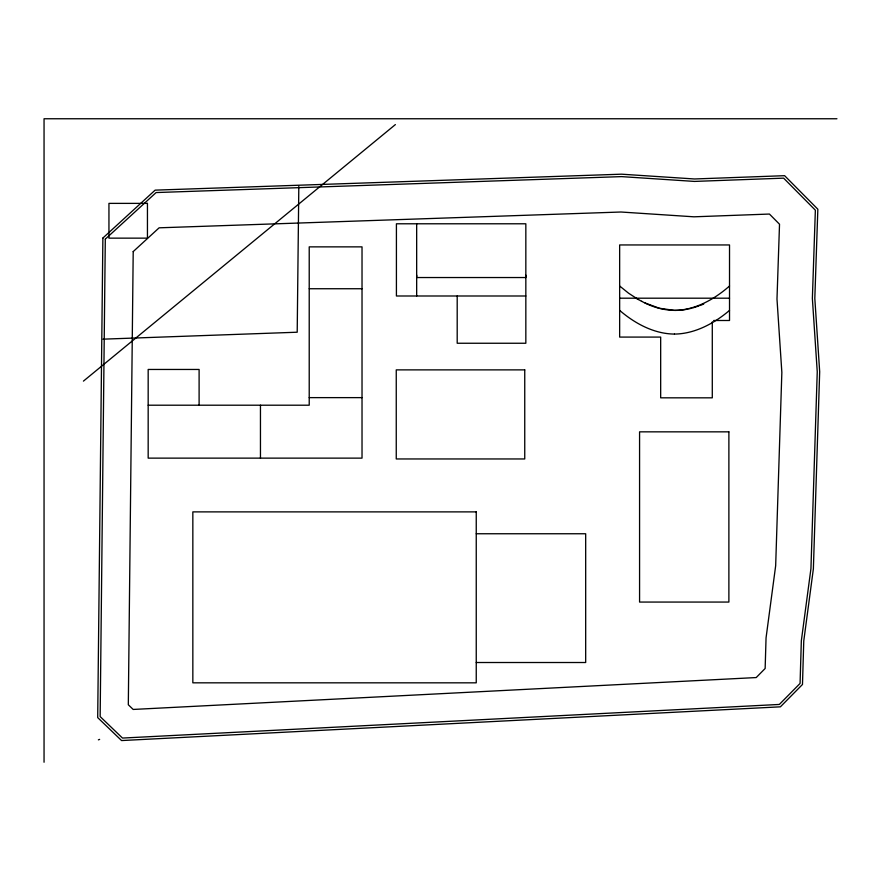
<?xml version="1.0" encoding="UTF-8"?>
<svg xmlns="http://www.w3.org/2000/svg" width="881" height="881" viewBox="0 0 881 881"><rect width="100%" height="100%" fill="white"/><g stroke="black" fill="none" stroke-linecap="round" stroke-linejoin="round"><path stroke-width="1.32" d="M416.669 275.125L416.669 277.537L525.836 277.537L525.836 275.125M298.813 186.453L297.205 332.214L103 339.163M729.523 286.006C714.48 299.309 695.087 310.09 674.912 310.387M729.523 310.387C714.227 323.459 694.657 333.91 674.472 334.075M83.431 381.121L395.382 124.584M700.197 305.476L703.721 304.033M98.375 739.853L99.652 739.39M698.996 305.905L692.995 307.854M689.349 308.779L691.783 308.163M688.127 309.022C672.335 312.524 655.673 309.099 641.61 301.247M836.95 118.759L44.05 118.759L44.05 762.241M309.22 288.737L362.025 288.737M525.836 295.994L396.417 295.994L396.417 223.785L525.836 223.785L525.836 343.249L457.195 343.249L457.195 295.994M619.651 298.196L729.523 298.196M713.621 320.497L729.523 320.497L729.523 244.951L619.651 244.951L619.651 337.082L660.673 337.082L660.673 397.827L712.288 397.827L712.288 321.851M674.417 334.075C654.087 333.899 634.849 323.492 619.651 310.387M309.22 397.628L362.025 397.628M148.173 405.205L309.22 405.205L309.22 246.867L362.025 246.867L362.025 458.131L148.173 458.131L148.173 369.458L199.106 369.458L199.106 405.205M476.247 533.754L585.678 533.754L585.678 662.512L476.247 662.512M674.35 310.387L659.362 308.251L645.057 302.965M641.764 301.445L636.016 298.064M638.351 299.562L628.571 293.197L619.651 286.006M416.669 223.785L416.669 295.994M260.457 405.205L260.457 458.131M102.879 238.046L97.703 717.608L121.567 740.558L780.401 706.826L802.481 684.471L803.769 640.961L813.372 568.84L819.682 371.76L814.815 298.428L817.843 209.215L784.608 175.682L694.514 178.975L621.579 174.185L155.133 190.142L102.879 238.046M105.302 239.125L100.148 716.583L122.492 738.069L779.333 704.448L800.069 683.436L801.336 640.762L810.938 568.641L817.249 371.804L812.37 298.472L815.365 210.185L783.627 178.149L694.47 181.42L621.546 176.618L156.113 192.554L105.302 239.125M133.207 251.581L128.318 704.767L133.174 709.447L756.206 677.555L765.149 668.492L766.052 637.899L775.665 565.734L781.854 372.41L776.987 299.044L779.52 224.226L769.432 214.05L693.964 216.814L620.984 212.013L159.131 227.816L133.207 251.581M147.446 203.379L108.947 203.379L108.947 238.145L147.446 238.145L147.446 203.379M524.746 369.877L396.252 369.877L396.252 458.957L524.746 458.957L524.746 369.877M728.884 431.844L639.573 431.844L639.573 602.064L728.884 602.064L728.884 431.844M476.247 511.883L192.84 511.883L192.84 682.83L476.247 682.83L476.247 511.883"/></g></svg>
